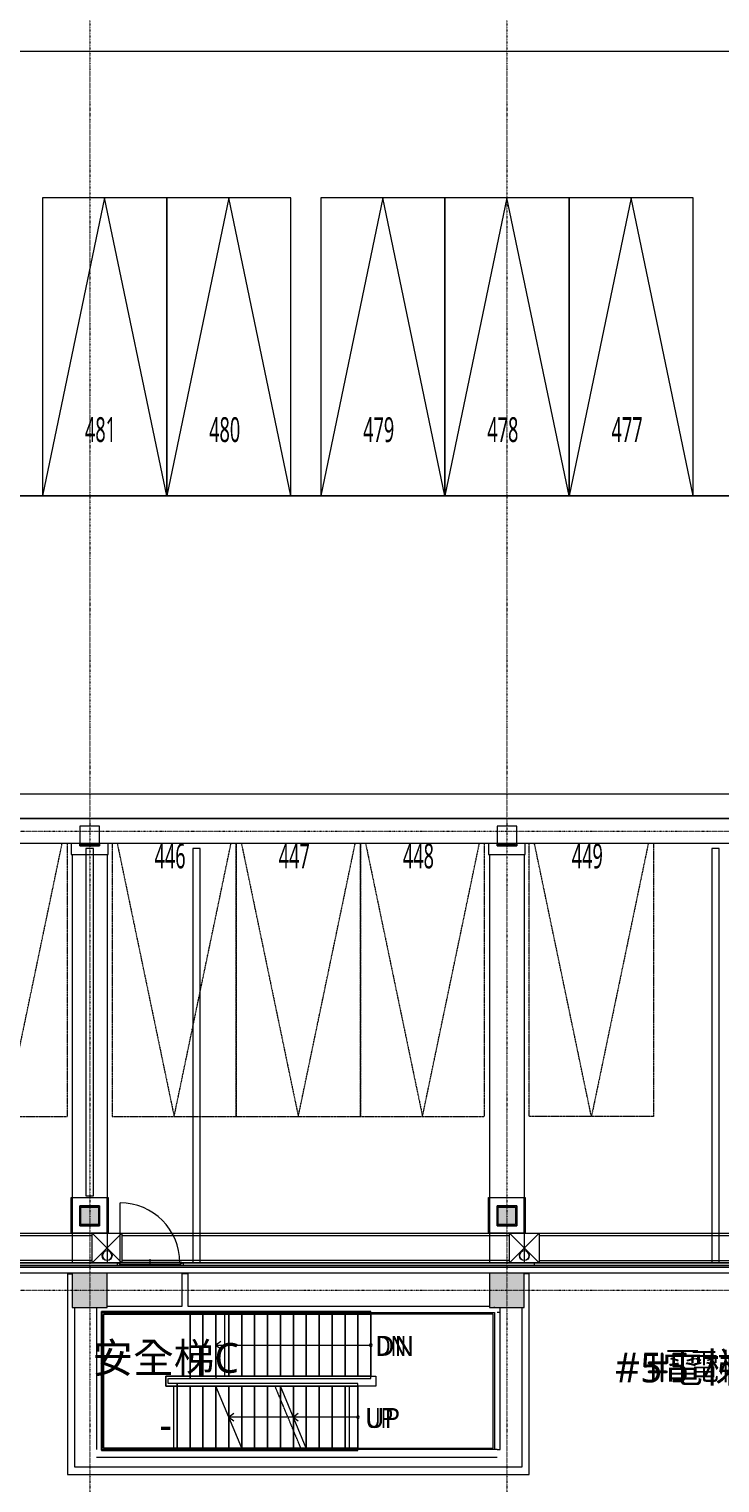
# Model space of a CAD drawing. Extents: x -76427 to 292734, y -42117 to 131250.
# Drawn here: x 175180 to 189087, y 86120 to 115401 of the extents above; entities that cross this region are included whole.
import ezdxf
from ezdxf.enums import TextEntityAlignment as Align

# ---------------------------------------------------------------- set-up
doc = ezdxf.new("R2010")
doc.units = 0
doc.header["$LTSCALE"] = 10
doc.set_wipeout_variables(frame=1)
for name, pattern in [('H12PL1$0$DOTK1', [0.01, 0.005, -0.005]), ('H12PL1$0$JJP_三點線', [0.9, 0.3, -0.15, 0, -0.15, 0, -0.15, 0, -0.15]), ('H12PL1$0$JJP_虛線(退縮線、投影線、地下室範圍、非屬本工程、圖面分區)', [0.45, 0.3, -0.15]), ('H12PL1$0$Wipeout_Contour', [1, 0, -1]), ('H12PL1$0$虛線', [0.846667, 0.423333, -0.423333]), ('XFM7P10ICA$0$H12PL1$0$JJP_三點線', [0.9, 0.3, -0.15, 0, -0.15, 0, -0.15, 0, -0.15]), ('XFM7P10ICA$0$H12PL1$0$JJP_虛線(退縮線、投影線、地下室範圍、非屬本工程、圖面分區)', [0.45, 0.3, -0.15])]:
    doc.linetypes.add(name, pattern=pattern)
for name, color, linetype in [('H12PL1$0$A-OBJE-MEP', 252, 'Continuous'), ('H12PL1$0$A-STRS', 252, 'Continuous'), ('H12PL1$0$A-TEXT', 252, 'Continuous'), ('H12PL1$0$A-WALL-EX', 252, 'Continuous'), ('H12PL1$0$A-WALL-IN', 252, 'Continuous'), ('H12PL1$0$A-ZONE', 252, 'Continuous'), ('H12PL1$0$Hattch', 252, 'Continuous'), ('H12PL1$0$L10_14_DRAN', 252, 'Continuous'), ('H12PL1$0$L10_14_KABE1', 252, 'Continuous'), ('H12PL1$0$L10_14_PKG', 252, 'Continuous'), ('H12PL1$0$L10_14_PKG-NN', 252, 'Continuous'), ('H12PL1$0$L10_14_SIAGE1', 252, 'Continuous'), ('H12PL1$0$L10_14_SITE', 252, 'Continuous'), ('H12PL1$0$L10_14_STEEL2', 252, 'Continuous'), ('H12PL1$0$L10_14_SUGATA2', 252, 'Continuous'), ('H12PL1$0$L10_14_SUGATA3', 252, 'Continuous'), ('H12PL1$0$L10_14_TATEGU1', 252, 'Continuous'), ('H12PL1$0$L10_14_TATEGU3', 252, 'Continuous'), ('H12PL1$0$S-BEAM-SHOW', 252, 'Continuous'), ('H12PL1$0$S-COL', 252, 'Continuous'), ('H12PL1$0$S-GRID', 252, 'Continuous'), ('H12PL1$0$S-SLAB-SHOW', 252, 'Continuous'), ('XFM7P10ICA$0$H12PL1$0$A-OBJE-2D', 252, 'Continuous'), ('XFM7P10ICA$0$H12PL1$0$A-OBJE-MEP', 252, 'Continuous'), ('XFM7P10ICA$0$H12PL1$0$A-STRS', 252, 'Continuous'), ('XFM7P10ICA$0$H12PL1$0$A-WALL-EX', 252, 'Continuous'), ('XFM7P10ICA$0$H12PL1$0$A-WALL-IN', 252, 'Continuous'), ('XFM7P10ICA$0$H12PL1$0$A-ZONE', 252, 'Continuous'), ('XFM7P10ICA$0$H12PL1$0$Hattch', 252, 'Continuous'), ('XFM7P10ICA$0$H12PL1$0$L-ROAD', 252, 'Continuous'), ('XFM7P10ICA$0$H12PL1$0$S-COL', 252, 'Continuous'), ('XFM7P10ICA$0$H12PL1$0$S-GRID', 252, 'Continuous')]:
    doc.layers.add(name, color=color, linetype=linetype)
doc.styles.add('H12PL1$0$Standard', font='', dxfattribs={"width": 0.8})
doc.styles.add('XFM7P10ICA$0$H12PL1$0$Standard', font='isocp.shx', dxfattribs={"bigfont": 'chineset.shx'})
doc.styles.get('H12PL1$0$Standard').set_extended_font_data('Microsoft JhengHei')

# ---------------------------------------------------------------- blocks, each defined once
blk = doc.blocks.new('XFM7P10ICA$0$H12PL1')
at = {"layer": 'XFM7P10ICA$0$H12PL1$0$Hattch', "linetype": 'Continuous', "lineweight": 0}
for points in [[(176200, 98950), (176600, 98950), (176600, 99350), (176200, 99350)], [(184600, 98950), (185000, 98950), (185000, 99350), (184600, 99350)], [(176200, 91300), (176600, 91300), (176600, 91700), (176200, 91700)], [(184600, 91300), (185000, 91300), (185000, 91700), (184600, 91700)], [(176050, 89650), (176750, 89650), (176750, 90350), (176050, 90350)], [(184450, 89650), (185150, 89650), (185150, 90350), (184450, 90350)]]:
    blk.add_hatch(color=256, dxfattribs=at).paths.add_polyline_path(points)
at = {"layer": 'XFM7P10ICA$0$H12PL1$0$A-OBJE-MEP', "lineweight": 0, "flags": 128}
for points in [[(176845, 90700, 1), (176655, 90700, 1)], [(185245, 90700, 1), (185055, 90700, 1)]]:
    blk.add_lwpolyline(points, format="xyb", close=True, dxfattribs=at)
at = {"layer": 'XFM7P10ICA$0$H12PL1$0$A-OBJE-MEP', "lineweight": 0}
for centre in [(176750, 90700), (185150, 90700)]:
    blk.add_circle(centre, 100, dxfattribs=at)
at = {"layer": 'XFM7P10ICA$0$H12PL1$0$A-STRS', "lineweight": 0}
for p, q in [((182060, 89570), (178940, 89570)), ((178940, 89570), (178940, 89520)), ((178940, 89520), (182060, 89520)), ((182060, 89520), (178940, 89520)), ((178940, 89520), (178940, 88270)), ((178940, 89520), (178940, 88270)), ((179200, 89520), (178940, 89520)), ((179200, 89520), (179200, 88270)), ((179200, 88270), (179200, 89520)), ((179200, 89520), (179200, 88270)), ((179460, 89520), (179200, 89520)), ((179460, 89520), (179460, 88270)), ((179460, 88270), (179460, 89520)), ((179460, 89520), (179460, 88270)), ((179720, 89520), (179460, 89520)), ((179720, 89520), (179720, 88270)), ((179720, 88270), (179720, 89520)), ((179720, 89520), (179720, 88270)), ((179980, 89520), (179720, 89520)), ((179980, 89520), (179980, 88270)), ((179980, 88270), (179980, 89520)), ((179980, 89520), (179980, 88270)), ((180240, 89520), (179980, 89520)), ((180240, 89520), (180240, 88270)), ((180240, 88270), (180240, 89520)), ((180240, 89520), (180240, 88270)), ((180500, 89520), (180240, 89520)), ((180500, 89520), (180500, 88270)), ((180500, 88270), (180500, 89520)), ((180500, 89520), (180500, 88270)), ((180760, 89520), (180500, 89520)), ((180760, 89520), (180760, 88270)), ((180760, 88270), (180760, 89520)), ((180760, 89520), (180760, 88270)), ((181020, 89520), (180760, 89520)), ((181020, 89520), (181020, 88270)), ((181020, 88270), (181020, 89520)), ((181020, 89520), (181020, 88270)), ((181280, 89520), (181020, 89520)), ((181280, 89520), (181280, 88270)), ((181280, 88270), (181280, 89520)), ((181280, 89520), (181280, 88270)), ((181540, 89520), (181280, 89520)), ((181540, 89520), (181540, 88270)), ((181540, 88270), (181540, 89520)), ((181540, 89520), (181540, 88270)), ((181800, 89520), (181540, 89520)), ((181800, 89520), (181800, 88270)), ((181800, 88270), (181800, 89520)), ((181800, 89520), (181800, 88270)), ((182060, 89520), (181800, 89520)), ((182060, 89520), (182060, 89570)), ((182060, 88270), (182060, 89520)), ((182060, 88270), (182060, 89520)), ((179040, 88970), (178940, 88895)), ((178940, 88895), (179200, 88895)), ((178940, 88895), (179040, 88820)), ((179200, 88895), (181800, 88895)), ((181800, 88895), (182060, 88895)), ((182060, 88270), (178940, 88270)), ((178940, 88270), (178940, 88220)), ((178940, 88270), (182060, 88270)), ((178940, 88270), (179200, 88270)), ((178940, 88220), (182060, 88220)), ((179200, 88270), (179460, 88270)), ((179460, 88270), (179720, 88270)), ((179720, 88270), (179980, 88270)), ((179980, 88270), (180240, 88270)), ((180240, 88270), (180500, 88270)), ((180500, 88270), (180760, 88270)), ((180760, 88270), (181020, 88270)), ((181020, 88270), (181280, 88270)), ((181280, 88270), (181540, 88270)), ((181540, 88270), (181800, 88270)), ((181800, 88270), (182060, 88270)), ((182060, 88220), (182060, 88270)), ((181800, 88120), (178919.2, 88120)), ((178940, 88070), (181800, 88070)), ((181800, 88070), (178940, 88070)), ((179200, 88070), (178940, 88070)), ((179460, 86820), (178940, 88070)), ((179200, 87445), (179200, 88070)), ((179460, 88070), (179200, 88070)), ((179200, 88070), (179200, 87445)), ((179200, 87445), (179200, 88070)), ((179460, 86820), (179460, 88070)), ((179720, 88070), (179460, 88070)), ((179460, 88070), (179460, 86820)), ((179460, 86820), (179460, 88070)), ((179720, 86820), (179720, 88070)), ((179980, 88070), (179720, 88070)), ((179720, 88070), (179720, 86820)), ((179720, 86820), (179720, 88070)), ((179980, 86820), (179980, 88070)), ((180240, 88070), (179980, 88070)), ((179980, 88070), (179980, 86820)), ((179980, 86820), (179980, 88070)), ((181800, 88120), (180219.2, 88120)), ((180240, 86820), (180240, 88070)), ((180500, 88070), (180240, 88070)), ((180240, 88070), (180240, 86820)), ((180240, 86820), (180240, 88070)), ((180240, 88070), (181800, 88070)), ((181800, 88070), (180240, 88070)), ((180500, 88070), (180240, 88070)), ((180760, 86820), (180240, 88070)), ((180500, 86820), (180500, 88070)), ((180760, 88070), (180500, 88070)), ((180500, 88070), (180500, 86820)), ((180500, 86820), (180500, 88070)), ((180500, 87445), (180500, 88070)), ((180760, 88070), (180500, 88070)), ((180500, 88070), (180500, 87445)), ((180500, 87445), (180500, 88070)), ((180760, 86820), (180760, 88070)), ((181020, 88070), (180760, 88070)), ((180760, 88070), (180760, 86820)), ((180760, 86820), (180760, 88070)), ((180760, 86820), (180760, 88070)), ((181020, 88070), (180760, 88070)), ((180760, 88070), (180760, 86820)), ((180760, 86820), (180760, 88070)), ((181020, 86820), (181020, 88070)), ((181280, 88070), (181020, 88070)), ((181020, 88070), (181020, 86820)), ((181020, 86820), (181020, 88070)), ((181020, 86820), (181020, 88070)), ((181280, 88070), (181020, 88070)), ((181020, 88070), (181020, 86820)), ((181020, 86820), (181020, 88070)), ((181280, 86820), (181280, 88070)), ((181540, 88070), (181280, 88070)), ((181280, 88070), (181280, 86820)), ((181280, 86820), (181280, 88070)), ((181280, 86820), (181280, 88070)), ((181540, 88070), (181280, 88070)), ((181280, 88070), (181280, 86820)), ((181280, 86820), (181280, 88070)), ((181540, 86820), (181540, 88070)), ((181800, 88070), (181540, 88070)), ((181540, 88070), (181540, 86820)), ((181540, 86820), (181540, 88070)), ((181540, 86820), (181540, 88070)), ((181800, 88070), (181540, 88070)), ((181540, 88070), (181540, 86820)), ((181540, 86820), (181540, 88070)), ((181800, 88070), (181800, 88120)), ((181800, 88070), (181800, 88120)), ((181800, 86820), (181800, 88070)), ((181800, 86820), (181800, 88070)), ((181800, 86820), (181800, 88070)), ((181800, 86820), (181800, 88070)), ((179300, 87520), (179200, 87445)), ((181540, 87445), (179200, 87445)), ((179200, 87445), (179300, 87370)), ((180600, 87520), (180500, 87445)), ((181540, 87445), (180500, 87445)), ((180500, 87445), (180600, 87370)), ((181800, 87445), (181540, 87445)), ((181800, 87445), (181540, 87445)), ((181800, 86820), (179460, 86820)), ((179460, 86820), (181800, 86820)), ((179460, 86820), (179720, 86820)), ((179480.8, 86770), (181800, 86770)), ((179720, 86820), (179980, 86820)), ((179980, 86820), (180240, 86820)), ((180240, 86820), (180500, 86820)), ((180500, 86820), (180760, 86820)), ((180760, 86820), (181020, 86820)), ((181800, 86820), (180760, 86820)), ((180760, 86820), (181800, 86820)), ((180760, 86820), (181020, 86820)), ((180780.8, 86770), (181800, 86770)), ((181020, 86820), (181280, 86820)), ((181020, 86820), (181280, 86820)), ((181280, 86820), (181540, 86820)), ((181280, 86820), (181540, 86820)), ((181540, 86820), (181800, 86820)), ((181540, 86820), (181800, 86820)), ((181800, 86770), (181800, 86820)), ((181800, 86770), (181800, 86820))]:
    blk.add_line(p, q, dxfattribs=at)
at = {"layer": 'XFM7P10ICA$0$H12PL1$0$A-STRS', "linetype": 'XFM7P10ICA$0$H12PL1$0$JJP_虛線(退縮線、投影線、地下室範圍、非屬本工程、圖面分區)', "lineweight": 0}
for p, q in [((179120.46, 88270), (179120.46, 89520)), ((181623.77, 88070), (181623.77, 86820))]:
    blk.add_line(p, q, dxfattribs=at)
at = {"layer": 'XFM7P10ICA$0$H12PL1$0$A-STRS', "lineweight": 0, "flags": 128}
for points in [[(182060, 88920, 1), (182060, 88870, 1)], [(181800, 87470, 1), (181800, 87420, 1)], [(181800, 87470, 1), (181800, 87420, 1)]]:
    blk.add_lwpolyline(points, format="xyb", close=True, dxfattribs=at)
at = {"layer": 'XFM7P10ICA$0$H12PL1$0$A-WALL-EX', "lineweight": 0}
blk.add_line((151665, 90465), (243600, 90465), dxfattribs=at)
at = {"layer": 'XFM7P10ICA$0$H12PL1$0$A-WALL-EX', "lineweight": 0, "flags": 128}
for points in [[(243600, 90500), (151665, 90500)], [(151665, 90350), (243600, 90350)]]:
    blk.add_lwpolyline(points, dxfattribs=at)
at = {"layer": 'XFM7P10ICA$0$H12PL1$0$A-WALL-IN', "lineweight": 0, "flags": 128}
for points in [[(176325, 98900), (176325, 91900)], [(176475, 98900), (176325, 98900)], [(176475, 91900), (176475, 98900)], [(178475, 98900), (178475, 90550)], [(178625, 98900), (178475, 98900)], [(178625, 90550), (178625, 98900)], [(188925, 98900), (188925, 90550)], [(189075, 98900), (188925, 98900)], [(189075, 90550), (189075, 98900)], [(176325, 91900), (176475, 91900)], [(178475, 90550), (178625, 90550)], [(188925, 90550), (189075, 90550)], [(175950, 90330), (175950, 86290)], [(175950, 90330), (176050, 90330)], [(178380, 90330), (178255, 90330)], [(178255, 90330), (178255, 89675)], [(178380, 89675), (178380, 90330)], [(185250, 90330), (185150, 90330)], [(185250, 86440), (185250, 90330)], [(176100, 86440), (176100, 89650)], [(176537.5, 89650), (176537.5, 89550)], [(176537.5, 89650), (176537.5, 86790)], [(178255, 89675), (176750, 89675)], [(184450, 89675), (178380, 89675)], [(184450, 89675), (178380, 89675)], [(184549.5, 89650), (184549.5, 89664.86)], [(184549.5, 89650), (184549.5, 89664.86)], [(184662.5, 86790), (184662.5, 89650)], [(185100, 89650), (185100, 86440)], [(176537.5, 89550), (176537.5, 86790)], [(176650.5, 89550), (184549.5, 89550)], [(176650.5, 86790), (176650.5, 89550)], [(176650.5, 86790), (176650.5, 89550)], [(178255, 89550), (178380, 89550)], [(178380, 89550), (184549.5, 89550)], [(184549.5, 89550), (184549.5, 86790)], [(184549.5, 89550), (184549.5, 86790)], [(184662.5, 89550), (184606, 89550)], [(184662.5, 86790), (184662.5, 89550)], [(184606, 86790), (176650.5, 86790)], [(184606, 86790), (176650.5, 86790)], [(184606, 86790), (184662.5, 86790)], [(184606, 86790), (184662.5, 86790)], [(185100, 86440), (176100, 86440)], [(176537.5, 86640), (184606, 86640)], [(176537.5, 86640), (184606, 86640)], [(185250, 86290), (185250, 86440)], [(175950, 86290), (176100, 86290)], [(176100, 86290), (185250, 86290)]]:
    blk.add_lwpolyline(points, dxfattribs=at)
at = {"layer": 'XFM7P10ICA$0$H12PL1$0$L-ROAD', "lineweight": 0, "flags": 128}
blk.add_lwpolyline([(127200, 90500), (151200, 90500), (151200, 99500), (193570, 99500), (193570, 90550), (243550, 90550), (243550, 97425), (243556.82, 97425, -0.39158949), (245800, 99500), (284591.7, 99500), (284623.03, 111500), (254650, 111578.26), (254600, 110000, -0.41421356), (250600, 106000), (18950, 106000, -0.41421356)], format="xyb", dxfattribs=at)
at = {"layer": 'XFM7P10ICA$0$H12PL1$0$S-COL', "lineweight": 0, "flags": 128}
for points in [[(176200, 98950), (176600, 98950), (176600, 99350), (176200, 99350)], [(184600, 98950), (185000, 98950), (185000, 99350), (184600, 99350)], [(176200, 91300), (176600, 91300), (176600, 91700), (176200, 91700)], [(184600, 91300), (185000, 91300), (185000, 91700), (184600, 91700)]]:
    blk.add_lwpolyline(points, close=True, dxfattribs=at)
for points in [[(176050, 90350), (176050, 89650), (176750, 89650), (176750, 90350)], [(184450, 90350), (184450, 89650), (185150, 89650), (185150, 90350)]]:
    blk.add_lwpolyline(points, dxfattribs=at)
at = {"layer": 'XFM7P10ICA$0$H12PL1$0$S-GRID', "linetype": 'XFM7P10ICA$0$H12PL1$0$JJP_三點線', "lineweight": 0}
for p, q in [((176400, 128250), (176400, -28000)), ((184800, 128250), (184800, -28000)), ((-29000, 99250), (289600, 99250)), ((-29000, 90000), (289600, 90000))]:
    blk.add_line(p, q, dxfattribs=at)
at = {"layer": 'XFM7P10ICA$0$H12PL1$0$A-OBJE-2D', "linetype": 'Continuous', "lineweight": 0, "char_height": 400, "attachment_point": 4, "style": 'XFM7P10ICA$0$H12PL1$0$Standard'}
for s, insert in [('\\A1;{\\fMicrosoft JhengHei|b0|i0|c136|p34;DN}', (182155.24, 88878.78)), ('\\A1;{\\fMicrosoft JhengHei|b0|i0|c136|p34;UP}', (181952.32, 87425.49))]:
    blk.add_mtext(s, dxfattribs=dict(at, insert=insert))
at = {"layer": 'XFM7P10ICA$0$H12PL1$0$A-ZONE', "style": 'XFM7P10ICA$0$H12PL1$0$Standard'}
blk.add_text('#5電梯(無塵梯)', height=600, dxfattribs=at).set_placement((189732.47, 88744.68), align=Align.TOP_CENTER)
blk = doc.blocks.new('XFM7P10ICA')
blk.add_blockref('XFM7P10ICA$0$H12PL1', (0, 0))
blk = doc.blocks.new('H12PL1')
at = {"layer": 'H12PL1$0$A-STRS', "linetype": 'H12PL1$0$JJP_虛線(退縮線、投影線、地下室範圍、非屬本工程、圖面分區)', "lineweight": 0}
for p, q in [((178420, 89570), (176630, 89570)), ((176630, 89570), (176630, 86770)), ((176680, 86820), (176680, 89520)), ((176680, 89520), (178420, 89520)), ((178420, 89520), (176680, 89520)), ((176680, 89520), (176680, 86820)), ((178420, 89520), (178420, 89570)), ((182060, 89570), (178420, 89570)), ((178420, 89570), (178420, 89520)), ((178420, 89520), (182060, 89520)), ((178420, 89520), (178420, 88270)), ((178420, 89520), (178420, 88270)), ((178420, 89520), (178420, 88270)), ((178420, 88270), (178420, 89520)), ((178680, 89520), (178420, 89520)), ((178420, 89520), (178420, 88270)), ((178680, 89520), (178680, 88270)), ((178680, 88270), (178680, 89520)), ((178680, 89520), (178680, 88270)), ((178940, 89520), (178680, 89520)), ((178940, 89520), (178940, 88270)), ((178940, 88270), (178940, 89520)), ((178940, 89520), (178940, 88270)), ((179200, 89520), (178940, 89520)), ((179120.46, 88270), (179120.46, 89520)), ((179200, 89520), (179200, 88270)), ((179200, 88270), (179200, 89520)), ((179200, 89520), (179200, 88270)), ((179460, 89520), (179200, 89520)), ((179460, 89520), (179460, 88270)), ((179460, 88270), (179460, 89520)), ((179460, 89520), (179460, 88270)), ((179720, 89520), (179460, 89520)), ((179720, 89520), (179720, 88270)), ((179720, 88270), (179720, 89520)), ((179720, 89520), (179720, 88270)), ((179980, 89520), (179720, 89520)), ((179980, 89520), (179980, 88270)), ((179980, 88270), (179980, 89520)), ((179980, 89520), (179980, 88270)), ((180240, 89520), (179980, 89520)), ((180240, 89520), (180240, 88270)), ((180240, 88270), (180240, 89520)), ((180240, 89520), (180240, 88270)), ((180500, 89520), (180240, 89520)), ((180500, 89520), (180500, 88270)), ((180500, 88270), (180500, 89520)), ((180500, 89520), (180500, 88270)), ((180760, 89520), (180500, 89520)), ((180760, 89520), (180760, 88270)), ((180760, 88270), (180760, 89520)), ((180760, 89520), (180760, 88270)), ((181020, 89520), (180760, 89520)), ((181020, 89520), (181020, 88270)), ((181020, 88270), (181020, 89520)), ((181020, 89520), (181020, 88270)), ((181280, 89520), (181020, 89520)), ((181280, 89520), (181280, 88270)), ((181280, 88270), (181280, 89520)), ((181280, 89520), (181280, 88270)), ((181540, 89520), (181280, 89520)), ((181540, 89520), (181540, 88270)), ((181540, 88270), (181540, 89520)), ((181540, 89520), (181540, 88270)), ((181800, 89520), (181540, 89520)), ((181800, 89520), (181800, 88270)), ((181800, 88270), (181800, 89520)), ((181800, 89520), (181800, 88270)), ((182060, 89520), (181800, 89520)), ((182060, 89520), (182060, 89570)), ((182060, 88270), (182060, 89520)), ((178420, 88270), (177930, 88270)), ((177930, 88270), (177930, 88070)), ((177930, 88070), (177930, 88270)), ((177930, 88270), (178420, 88270)), ((177980, 88120), (177980, 88220)), ((177980, 88220), (178420, 88220)), ((178420, 88220), (178420, 88270)), ((182060, 88270), (178420, 88270)), ((178420, 88270), (178420, 88220)), ((178420, 88270), (178680, 88270)), ((178420, 88220), (182060, 88220)), ((178680, 88270), (178940, 88270)), ((178940, 88270), (179200, 88270)), ((179200, 88270), (179460, 88270)), ((179460, 88270), (179720, 88270)), ((179720, 88270), (179980, 88270)), ((179980, 88270), (180240, 88270)), ((180240, 88270), (180500, 88270)), ((180500, 88270), (180760, 88270)), ((180760, 88270), (181020, 88270)), ((181020, 88270), (181280, 88270)), ((181280, 88270), (181540, 88270)), ((181540, 88270), (181800, 88270)), ((181800, 88270), (182060, 88270)), ((182060, 88220), (182060, 88270)), ((177930, 88070), (178160, 88070)), ((178160, 88070), (177930, 88070)), ((178160, 88120), (177980, 88120)), ((178086.56, 88070), (178086.56, 86820)), ((180110.89, 88120), (178160, 88120)), ((178160, 88120), (178160, 88070)), ((178160, 88070), (178160, 88120)), ((178160, 88070), (180131.69, 88070)), ((178160, 86820), (178160, 88070)), ((178160, 86820), (178160, 88070)), ((178160, 86820), (178160, 88070)), ((178420, 88070), (178160, 88070)), ((178160, 88070), (178160, 86820)), ((178160, 86820), (178160, 88070)), ((178420, 86820), (178420, 88070)), ((178680, 88070), (178420, 88070)), ((178420, 88070), (178420, 86820)), ((178420, 86820), (178420, 88070)), ((178680, 86820), (178680, 88070)), ((178940, 88070), (178680, 88070)), ((178680, 88070), (178680, 86820)), ((178680, 86820), (178680, 88070)), ((178940, 86820), (178940, 88070)), ((179200, 88070), (178940, 88070)), ((178940, 88070), (178940, 86820)), ((178940, 86820), (178940, 88070)), ((179200, 86820), (179200, 88070)), ((179460, 88070), (179200, 88070)), ((179200, 88070), (179200, 86820)), ((179200, 86820), (179200, 88070)), ((179460, 86820), (179460, 88070)), ((179720, 88070), (179460, 88070)), ((179460, 88070), (179460, 86820)), ((179460, 86820), (179460, 88070)), ((179720, 86820), (179720, 88070)), ((179980, 88070), (179720, 88070)), ((179720, 88070), (179720, 86820)), ((179720, 86820), (179720, 88070)), ((179980, 86820), (179980, 88070)), ((180131.69, 88070), (179980, 88070)), ((179980, 88070), (179980, 86820)), ((179980, 86820), (179980, 88070)), ((180651.69, 86820), (180131.69, 88070)), ((180240, 86820), (180240, 87809.65)), ((180240, 87809.65), (180240, 86820)), ((180240, 86820), (180240, 87809.65)), ((180500, 86820), (180500, 87184.64)), ((180500, 87184.64), (180500, 86820)), ((180500, 86820), (180500, 87184.64)), ((176630, 86770), (178160, 86770)), ((178160, 86820), (176680, 86820)), ((176680, 86820), (178160, 86820)), ((180651.69, 86820), (178160, 86820)), ((178160, 86820), (178160, 86770)), ((178160, 86770), (178160, 86820)), ((178160, 86820), (178420, 86820)), ((178160, 86770), (180672.49, 86770)), ((178420, 86820), (178680, 86820)), ((178680, 86820), (178940, 86820)), ((178940, 86820), (179200, 86820)), ((179200, 86820), (179460, 86820)), ((179460, 86820), (179720, 86820)), ((179720, 86820), (179980, 86820)), ((179980, 86820), (180240, 86820)), ((180240, 86820), (180500, 86820)), ((180500, 86820), (180651.69, 86820))]:
    blk.add_line(p, q, dxfattribs=at)
at = {"layer": 'H12PL1$0$A-STRS', "linetype": 'H12PL1$0$虛線', "lineweight": 0}
for p, q in [((178420, 89520), (176680, 89520)), ((176680, 89520), (176680, 86820)), ((182060, 89520), (178420, 89520)), ((182060, 88270), (182060, 89520)), ((177930, 88070), (177930, 88270)), ((177930, 88270), (178420, 88270)), ((178420, 88270), (182060, 88270)), ((178086.56, 88070), (177930, 88070)), ((178160, 88070), (178086.56, 88070)), ((180131.69, 88070), (178160, 88070)), ((176680, 86820), (178086.56, 86820)), ((178086.56, 86820), (178160, 86820)), ((178160, 86820), (180651.69, 86820))]:
    blk.add_line(p, q, dxfattribs=at)
at = {"layer": 'H12PL1$0$A-STRS', "lineweight": 0}
for p, q in [((182060, 89570), (178940, 89570)), ((178940, 89570), (178940, 89520)), ((178940, 89520), (182060, 89520)), ((182060, 89520), (178940, 89520)), ((178940, 89520), (178940, 88270)), ((178940, 89520), (178940, 88270)), ((179200, 89520), (178940, 89520)), ((179200, 89520), (179200, 88270)), ((179200, 88270), (179200, 89520)), ((179200, 89520), (179200, 88270)), ((179460, 89520), (179200, 89520)), ((179460, 89520), (179460, 88270)), ((179460, 88270), (179460, 89520)), ((179460, 89520), (179460, 88270)), ((179720, 89520), (179460, 89520)), ((179720, 89520), (179720, 88270)), ((179720, 88270), (179720, 89520)), ((179720, 89520), (179720, 88270)), ((179980, 89520), (179720, 89520)), ((179980, 89520), (179980, 88270)), ((179980, 88270), (179980, 89520)), ((179980, 89520), (179980, 88270)), ((180240, 89520), (179980, 89520)), ((180240, 89520), (180240, 88270)), ((180240, 88270), (180240, 89520)), ((180240, 89520), (180240, 88270)), ((180500, 89520), (180240, 89520)), ((180500, 89520), (180500, 88270)), ((180500, 88270), (180500, 89520)), ((180500, 89520), (180500, 88270)), ((180760, 89520), (180500, 89520)), ((180760, 89520), (180760, 88270)), ((180760, 88270), (180760, 89520)), ((180760, 89520), (180760, 88270)), ((181020, 89520), (180760, 89520)), ((181020, 89520), (181020, 88270)), ((181020, 88270), (181020, 89520)), ((181020, 89520), (181020, 88270)), ((181280, 89520), (181020, 89520)), ((181280, 89520), (181280, 88270)), ((181280, 88270), (181280, 89520)), ((181280, 89520), (181280, 88270)), ((181540, 89520), (181280, 89520)), ((181540, 89520), (181540, 88270)), ((181540, 88270), (181540, 89520)), ((181540, 89520), (181540, 88270)), ((181800, 89520), (181540, 89520)), ((181800, 89520), (181800, 88270)), ((181800, 88270), (181800, 89520)), ((181800, 89520), (181800, 88270)), ((182060, 89520), (181800, 89520)), ((182060, 89520), (182060, 89570)), ((182060, 88270), (182060, 89520)), ((182060, 88270), (182060, 89520)), ((179040, 88970), (178940, 88895)), ((178940, 88895), (179200, 88895)), ((178940, 88895), (179040, 88820)), ((179200, 88895), (181800, 88895)), ((181800, 88895), (182060, 88895)), ((182060, 88270), (178940, 88270)), ((178940, 88270), (178940, 88220)), ((178940, 88270), (182060, 88270)), ((178940, 88270), (179200, 88270)), ((178940, 88220), (182060, 88220)), ((179200, 88270), (179460, 88270)), ((179460, 88270), (179720, 88270)), ((179720, 88270), (179980, 88270)), ((179980, 88270), (180240, 88270)), ((180240, 88270), (180500, 88270)), ((180500, 88270), (180760, 88270)), ((180760, 88270), (181020, 88270)), ((181020, 88270), (181280, 88270)), ((181280, 88270), (181540, 88270)), ((181540, 88270), (181800, 88270)), ((181800, 88270), (182060, 88270)), ((182060, 88220), (182060, 88270)), ((181800, 88120), (180219.2, 88120)), ((180240, 88070), (181800, 88070)), ((181800, 88070), (180240, 88070)), ((180500, 88070), (180240, 88070)), ((180760, 86820), (180240, 88070)), ((180500, 87445), (180500, 88070)), ((180760, 88070), (180500, 88070)), ((180500, 88070), (180500, 87445)), ((180500, 87445), (180500, 88070)), ((180760, 86820), (180760, 88070)), ((181020, 88070), (180760, 88070)), ((180760, 88070), (180760, 86820)), ((180760, 86820), (180760, 88070)), ((181020, 86820), (181020, 88070)), ((181280, 88070), (181020, 88070)), ((181020, 88070), (181020, 86820)), ((181020, 86820), (181020, 88070)), ((181280, 86820), (181280, 88070)), ((181540, 88070), (181280, 88070)), ((181280, 88070), (181280, 86820)), ((181280, 86820), (181280, 88070)), ((181540, 86820), (181540, 88070)), ((181800, 88070), (181540, 88070)), ((181540, 88070), (181540, 86820)), ((181540, 86820), (181540, 88070)), ((181800, 88070), (181800, 88120)), ((181800, 86820), (181800, 88070)), ((181800, 86820), (181800, 88070)), ((180600, 87520), (180500, 87445)), ((181540, 87445), (180500, 87445)), ((180500, 87445), (180600, 87370)), ((181800, 87445), (181540, 87445)), ((181800, 86820), (180760, 86820)), ((180760, 86820), (181800, 86820)), ((180760, 86820), (181020, 86820)), ((180780.8, 86770), (181800, 86770)), ((181020, 86820), (181280, 86820)), ((181280, 86820), (181540, 86820)), ((181540, 86820), (181800, 86820)), ((181800, 86770), (181800, 86820))]:
    blk.add_line(p, q, dxfattribs=at)
at = {"layer": 'H12PL1$0$A-STRS', "lineweight": 0, "flags": 128}
for points in [[(182060, 88920, 1), (182060, 88870, 1)], [(181800, 87470, 1), (181800, 87420, 1)]]:
    blk.add_lwpolyline(points, format="xyb", close=True, dxfattribs=at)
at = {"layer": 'H12PL1$0$A-WALL-IN', "lineweight": 0, "flags": 128}
for points in [[(176100, 86440), (176100, 89650)], [(176537.5, 89650), (176537.5, 86790)], [(176537.5, 89650), (176537.5, 89550)], [(178255, 89675), (176750, 89675)], [(184450, 89675), (178380, 89675)], [(184450, 89675), (178380, 89675)], [(184549.5, 89650), (184549.5, 89664.86)], [(184549.5, 89650), (184549.5, 89664.86)], [(184662.5, 86790), (184662.5, 89650)], [(185100, 89650), (185100, 86440)], [(176537.5, 89550), (176537.5, 86790)], [(176650.5, 86790), (176650.5, 89550)], [(176650.5, 86790), (176650.5, 89550)], [(176650.5, 89550), (184549.5, 89550)], [(178255, 89550), (178380, 89550)], [(178380, 89550), (184549.5, 89550)], [(184549.5, 89550), (184549.5, 86790)], [(184549.5, 89550), (184549.5, 86790)], [(184662.5, 89550), (184606, 89550)], [(184662.5, 86790), (184662.5, 89550)], [(184606, 86790), (176650.5, 86790)], [(184606, 86790), (176650.5, 86790)], [(184606, 86790), (184662.5, 86790)], [(184606, 86790), (184662.5, 86790)], [(185100, 86440), (176100, 86440)], [(176537.5, 86640), (184606, 86640)], [(176537.5, 86640), (184606, 86640)], [(185250, 86290), (185250, 86440)], [(175950, 86290), (176100, 86290)], [(176100, 86290), (185250, 86290)]]:
    blk.add_lwpolyline(points, dxfattribs=at)
at = {"layer": 'H12PL1$0$L10_14_DRAN', "lineweight": 0}
for centre in [(176750, 90700), (185150, 90700)]:
    blk.add_circle(centre, 100, dxfattribs=at)
at = {"layer": 'H12PL1$0$L10_14_KABE1', "lineweight": 0}
for p, q in [((176950, 90550), (153465, 90550)), ((178280, 90550), (178280, 90500)), ((185350, 90550), (178280, 90550)), ((243550, 90550), (185350, 90550))]:
    blk.add_line(p, q, dxfattribs=at)
at = {"layer": 'H12PL1$0$L10_14_KABE1', "lineweight": 0, "flags": 128}
for points in [[(176950, 90550), (176950, 90500)], [(185350, 90550), (185350, 90500)]]:
    blk.add_lwpolyline(points, dxfattribs=at)
at = {"layer": 'H12PL1$0$L10_14_PKG', "lineweight": 0, "flags": 128}
for points in [[(177950, 106000), (176700, 112000), (175450, 106000)], [(180450, 106000), (179200, 112000), (177950, 106000)], [(183550, 106000), (182300, 112000), (181050, 106000)], [(186050, 106000), (184800, 112000), (183550, 106000)], [(188550, 106000), (187300, 112000), (186050, 106000)]]:
    blk.add_lwpolyline(points, dxfattribs=at)
for points in [[(177950, 106000), (177950, 112000), (175450, 112000), (175450, 106000)], [(180450, 106000), (180450, 112000), (177950, 112000), (177950, 106000)], [(183550, 106000), (183550, 112000), (181050, 112000), (181050, 106000)], [(186050, 106000), (186050, 112000), (183550, 112000), (183550, 106000)], [(188550, 106000), (188550, 112000), (186050, 112000), (186050, 106000)]]:
    blk.add_lwpolyline(points, close=True, dxfattribs=at)
at = {"layer": 'H12PL1$0$L10_14_PKG', "linetype": 'H12PL1$0$DOTK1', "lineweight": 0, "flags": 128}
for points in [[(173450, 99500), (173450, 93500), (175950, 93500), (175950, 99500)], [(176850, 99500), (176850, 93500), (179350, 93500), (179350, 99500)], [(179350, 99500), (179350, 93500), (181850, 93500), (181850, 99500)], [(181850, 99500), (181850, 93500), (184350, 93500), (184350, 99500)], [(187750, 99500), (187750, 93500), (185250, 93500), (185250, 99500)]]:
    blk.add_lwpolyline(points, close=True, dxfattribs=at)
for points in [[(173450, 99500), (174700, 93500), (175950, 99500)], [(176850, 99500), (178100, 93500), (179350, 99500)], [(179350, 99500), (180600, 93500), (181850, 99500)], [(181850, 99500), (183100, 93500), (184350, 99500)], [(187750, 99500), (186500, 93500), (185250, 99500)]]:
    blk.add_lwpolyline(points, dxfattribs=at)
at = {"layer": 'H12PL1$0$L10_14_SIAGE1', "lineweight": 0}
for p, q in [((176950, 90550), (176975, 90550)), ((178280, 90550), (178255, 90550))]:
    blk.add_line(p, q, dxfattribs=at)
at = {"layer": 'H12PL1$0$L10_14_SITE', "lineweight": 0}
for p, q in [((18950, 106000), (250600, 106000)), ((25250, 100000), (193700, 100000))]:
    blk.add_line(p, q, dxfattribs=at)
at = {"layer": 'H12PL1$0$L10_14_STEEL2', "lineweight": 0, "flags": 128}
for points in [[(176200, 98950), (176200, 99350), (176600, 99350), (176600, 98950)], [(176225, 98975), (176225, 99325), (176575, 99325), (176575, 98975)], [(184600, 98950), (184600, 99350), (185000, 99350), (185000, 98950)], [(184625, 98975), (184625, 99325), (184975, 99325), (184975, 98975)], [(176200, 91300), (176200, 91700), (176600, 91700), (176600, 91300)], [(176225, 91325), (176225, 91675), (176575, 91675), (176575, 91325)], [(184600, 91300), (184600, 91700), (185000, 91700), (185000, 91300)], [(184625, 91325), (184625, 91675), (184975, 91675), (184975, 91325)]]:
    blk.add_lwpolyline(points, close=True, dxfattribs=at)
at = {"layer": 'H12PL1$0$L10_14_SUGATA2', "lineweight": 0, "flags": 128}
blk.add_lwpolyline([(189350, 114950), (145050, 114950), (145050, 111550), (145850, 111550), (145850, 111050), (137845, 111050), (137845, 111809), (135850, 111809), (135850, 111050), (135350, 111050), (135350, 114950), (134350, 114950), (134350, 106950), (90050, 106950)], dxfattribs=at)
for points in [[(176770, 99500), (176030, 99500), (176030, 98780), (176770, 98780)], [(185170, 99500), (184430, 99500), (184430, 98780), (185170, 98780)], [(176030, 91150), (176030, 91870), (176770, 91870), (176770, 91150)], [(184430, 91150), (184430, 91870), (185170, 91870), (185170, 91150)]]:
    blk.add_lwpolyline(points, close=True, dxfattribs=at)
at = {"layer": 'H12PL1$0$L10_14_SUGATA3', "lineweight": 0}
for p, q in [((159970, 99500), (189500, 99500)), ((155280, 91150), (243550, 91150)), ((160250, 91100), (176450, 91100)), ((168650, 91100), (176450, 91100)), ((177050, 91150), (176450, 90550)), ((177050, 90550), (176450, 91150)), ((177050, 91100), (184850, 91100)), ((177050, 91100), (184850, 91100)), ((185450, 91150), (184850, 90550)), ((185450, 90550), (184850, 91150)), ((185450, 91100), (193250, 91100)), ((176450, 90600), (168650, 90600)), ((184850, 90600), (177050, 90600)), ((185450, 90600), (193250, 90600))]:
    blk.add_line(p, q, dxfattribs=at)
at = {"layer": 'H12PL1$0$L10_14_SUGATA3', "lineweight": 0, "flags": 128}
for points in [[(177050, 90550), (176450, 90550), (176450, 91150), (177050, 91150)], [(185450, 90550), (184850, 90550), (184850, 91150), (185450, 91150)]]:
    blk.add_lwpolyline(points, close=True, dxfattribs=at)
at = {"layer": 'H12PL1$0$L10_14_TATEGU1', "lineweight": 0, "flags": 128}
for points in [[(176975, 90535), (176975, 90560), (177000, 90560), (177000, 90515), (177015, 90515), (177015, 90500)], [(178255, 90535), (178255, 90560), (178230, 90560), (178230, 90515), (178215, 90515), (178215, 90500)]]:
    blk.add_lwpolyline(points, dxfattribs=at)
at = {"layer": 'H12PL1$0$L10_14_TATEGU3', "lineweight": 0}
for p, q in [((177015, 90560), (177015, 91760)), ((177615, 90500), (177615, 90625))]:
    blk.add_line(p, q, dxfattribs=at)
at = {"layer": 'H12PL1$0$L10_14_TATEGU3', "lineweight": 0, "flags": 128}
blk.add_lwpolyline([(178225, 90560), (177005, 90560), (177005, 90520), (178225, 90520)], close=True, dxfattribs=at)
at = {"layer": 'H12PL1$0$L10_14_TATEGU3', "lineweight": 0}
blk.add_arc((177015, 90560), 1200, 0, 90, dxfattribs=at)
at = {"layer": 'H12PL1$0$S-GRID', "linetype": 'H12PL1$0$JJP_三點線', "lineweight": 0}
blk.add_line((-29000, 90000), (289600, 90000), dxfattribs=at)
at = {"layer": 'H12PL1$0$S-SLAB-SHOW', "lineweight": 0, "flags": 128}
blk.add_lwpolyline([(181800, 86820), (184520, 86820), (184520, 89520), (182060, 89520), (182060, 88270), (182160, 88270), (182160, 88070), (181800, 88070)], close=True, dxfattribs=at)
blk.add_lwpolyline([(181800, 86820), (184520, 86820), (184520, 89520), (182060, 89520), (182060, 88270), (182160, 88270), (182160, 88070), (181800, 88070)], close=True, dxfattribs=at)
at = {"layer": 'H12PL1$0$A-TEXT', "linetype": 'Continuous', "lineweight": 0, "char_height": 400, "attachment_point": 4, "style": 'H12PL1$0$Standard'}
for s, insert in [('\\A1;DN', (182155.24, 88878.78)), ('\\A1;UP', (181952.32, 87425.49))]:
    blk.add_mtext(s, dxfattribs=dict(at, insert=insert))
at = {"layer": 'H12PL1$0$A-ZONE', "style": 'H12PL1$0$Standard'}
for s, p in [('安全梯C', (177930, 88937.74)), ('#5電梯(無塵梯)', (189732.47, 88744.68)), ('-', (177930, 87595.85))]:
    blk.add_text(s, height=600, dxfattribs=at).set_placement(p, align=Align.TOP_CENTER)
at = {"layer": 'H12PL1$0$L10_14_PKG-NN', "linetype": 'Continuous', "lineweight": 0, "char_height": 500, "attachment_point": 4, "style": 'H12PL1$0$Standard'}
for s, insert in [('\\A1;{\\W0.56;481}', (176304.97, 107331.81)), ('\\A1;{\\W0.56;480}', (178804.97, 107330.97)), ('\\A1;{\\W0.56;479}', (181904.97, 107330.97)), ('\\A1;{\\W0.56;478}', (184404.97, 107330.97)), ('\\A1;{\\W0.56;477}', (186904.97, 107335.08)), ('\\A1;{\\W0.56;446}', (177704.97, 98743.93)), ('\\A1;{\\W0.56;447}', (180204.97, 98748.05)), ('\\A1;{\\W0.56;448}', (182704.97, 98743.93)), ('\\A1;{\\W0.56;449}', (186104.97, 98743.93))]:
    blk.add_mtext(s, dxfattribs=dict(at, insert=insert))
at = {"linetype": 'H12PL1$0$Wipeout_Contour', "lineweight": 0, "ltscale": 157673.726295}
blk.add_wipeout([(151200, 99500), (193750, 99500), (193750, 90280), (193250, 90280), (193250, 99000), (151700, 99000), (151700, 90250), (151200, 90250)], dxfattribs=at).dxf.layer = 'H12PL1$0$Hattch'
at = {"layer": 'H12PL1$0$A-OBJE-MEP', "lineweight": 0, "flags": 128}
for points in [[(176845, 90700, 1), (176655, 90700, 1)], [(185245, 90700, 1), (185055, 90700, 1)]]:
    blk.add_lwpolyline(points, format="xyb", close=True, dxfattribs=at)
at = {"layer": 'H12PL1$0$A-OBJE-MEP', "lineweight": 0}
for centre in [(176750, 90700), (185150, 90700)]:
    blk.add_circle(centre, 100, dxfattribs=at)
at = {"layer": 'H12PL1$0$A-WALL-EX', "lineweight": 0}
blk.add_line((151700, 90465), (243600, 90465), dxfattribs=at)
at = {"layer": 'H12PL1$0$A-WALL-EX', "lineweight": 0, "flags": 128}
for points in [[(243600, 90500), (151700, 90500)], [(151700, 90500), (243600, 90500)], [(151700, 90500), (243600, 90500)], [(151700, 90500), (243600, 90500)], [(151700, 90500), (243600, 90500)], [(151700, 90500), (243600, 90500)], [(151700, 90500), (243600, 90500)], [(151700, 90500), (243600, 90500)], [(151550, 90350), (243635, 90350)]]:
    blk.add_lwpolyline(points, dxfattribs=at)
at = {"layer": 'H12PL1$0$A-WALL-IN', "lineweight": 0, "flags": 128}
for points in [[(176325, 98900), (176325, 91900)], [(176475, 98900), (176325, 98900)], [(176475, 91900), (176475, 98900)], [(178475, 98900), (178475, 91150)], [(178625, 98900), (178475, 98900)], [(178625, 91150), (178625, 98900)], [(188925, 98900), (188925, 91150)], [(189075, 98900), (188925, 98900)], [(189075, 91150), (189075, 98900)], [(176325, 91900), (176475, 91900)], [(178475, 91150), (178625, 91150)], [(188925, 91150), (189075, 91150)], [(175950, 90330), (175950, 86290)], [(175950, 90330), (176050, 90330)], [(178380, 90330), (178255, 90330)], [(178255, 90330), (178255, 89675)], [(178380, 89675), (178380, 90330)], [(185250, 90330), (185150, 90330)], [(185250, 86440), (185250, 90330)]]:
    blk.add_lwpolyline(points, dxfattribs=at)
at = {"layer": 'H12PL1$0$Hattch', "lineweight": 0, "flags": 128}
blk.add_lwpolyline([(151200, 99500), (193750, 99500), (193750, 90280), (193250, 90280), (193250, 99000), (151700, 99000), (151700, 90250), (151200, 90250)], close=True, dxfattribs=at)
at = {"layer": 'H12PL1$0$S-BEAM-SHOW', "lineweight": 0, "flags": 128}
for points in [[(176050, 98780), (176050, 91870)], [(176050, 98780), (176750, 98780)], [(176750, 98780), (176750, 91870)], [(184450, 98780), (184450, 91870)], [(184450, 98780), (185150, 98780)], [(185150, 98780), (185150, 91870)], [(176050, 91870), (176050, 91150)], [(176050, 91870), (176750, 91870)], [(176750, 91150), (176750, 91870)], [(184450, 91870), (184450, 91150)], [(184450, 91870), (185150, 91870)], [(185150, 91150), (185150, 91870)], [(176050, 91150), (176750, 91150)], [(176050, 91150), (176050, 90550)], [(176750, 91150), (176750, 90550)], [(184450, 91150), (185150, 91150)], [(184450, 91150), (184450, 90550)], [(185150, 91150), (185150, 90550)], [(176050, 90550), (176750, 90550)], [(184450, 90550), (185150, 90550)]]:
    blk.add_lwpolyline(points, dxfattribs=at)
at = {"layer": 'H12PL1$0$S-COL', "lineweight": 0, "flags": 128}
for points in [[(176200, 98950), (176600, 98950), (176600, 99350), (176200, 99350)], [(184600, 98950), (185000, 98950), (185000, 99350), (184600, 99350)], [(176200, 91300), (176600, 91300), (176600, 91700), (176200, 91700)], [(184600, 91300), (185000, 91300), (185000, 91700), (184600, 91700)]]:
    blk.add_lwpolyline(points, close=True, dxfattribs=at)
for points in [[(176050, 90350), (176050, 89650), (176750, 89650), (176750, 90350)], [(184450, 90350), (184450, 89650), (185150, 89650), (185150, 90350)]]:
    blk.add_lwpolyline(points, dxfattribs=at)
at = {"layer": 'H12PL1$0$S-GRID', "linetype": 'H12PL1$0$JJP_三點線', "lineweight": 0}
for p, q in [((176400, 128250), (176400, -28000)), ((184800, 128250), (184800, -28000)), ((-29000, 99250), (289600, 99250))]:
    blk.add_line(p, q, dxfattribs=at)
at = {"layer": 'H12PL1$0$S-SLAB-SHOW', "lineweight": 0, "flags": 128}
blk.add_lwpolyline([(159230, 90550), (189370, 90550), (189370, 99500), (159230, 99500)], close=True, dxfattribs=at)

msp = doc.modelspace()

# ---------------------------------------------------------------- block references
msp.add_blockref('XFM7P10ICA', (0, 0))

# ---------------------------------------------------------------- next in the draw order: block references
msp.add_blockref('H12PL1', (0, 0))

doc.saveas('drawing.dxf')
